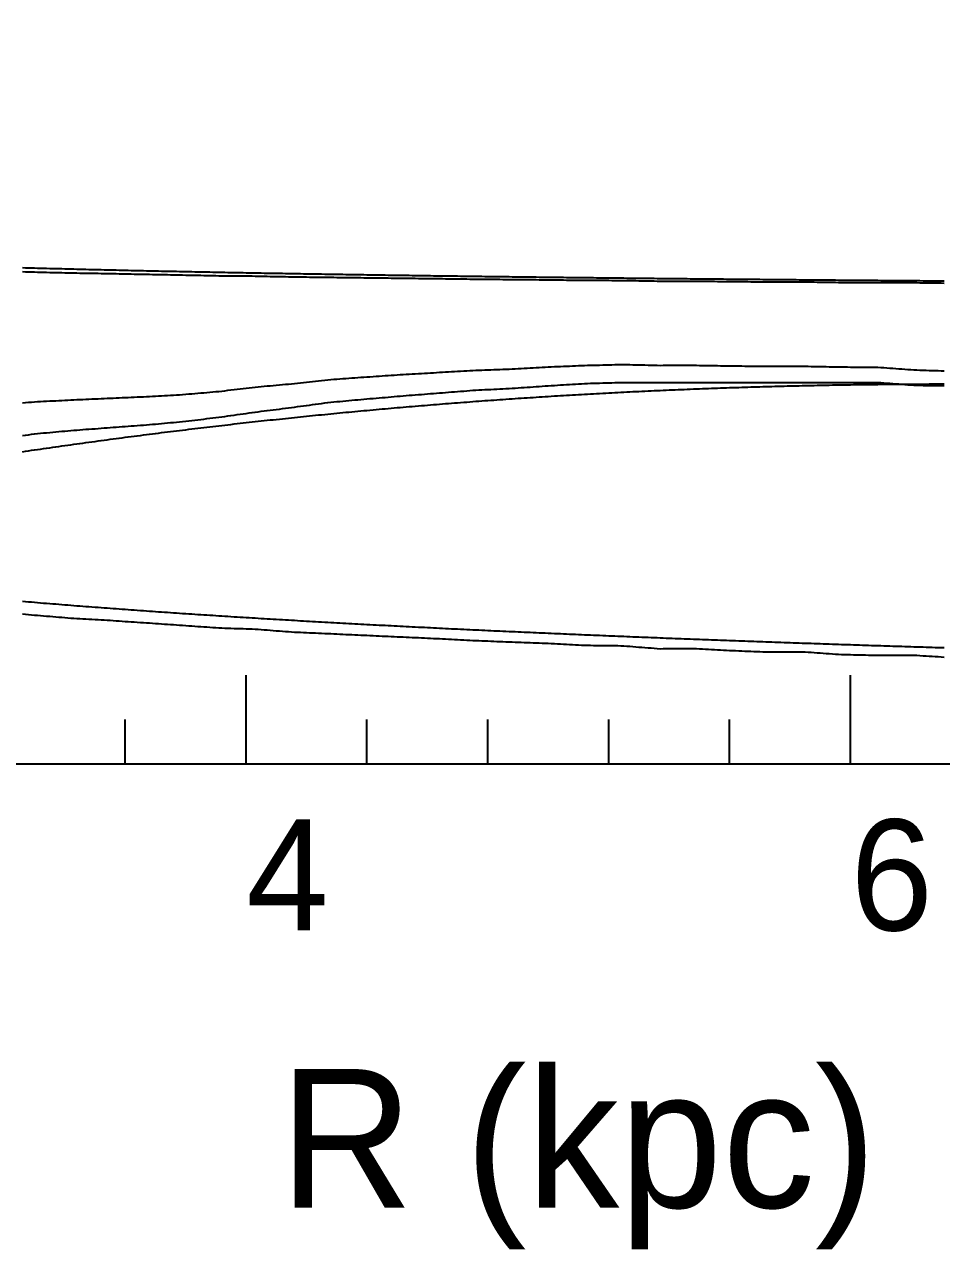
# Model space of a CAD drawing. Extents: x -35 to 180, y -35 to 144.
# Drawn here: x 71.2 to 137.4, y -35 to 53.3 of the extents above; entities that cross this region are included whole.
import ezdxf

# ---------------------------------------------------------------- set-up
doc = ezdxf.new("R2010")
doc.units = 0

msp = doc.modelspace()

# ---------------------------------------------------------------- linework, layer by layer
at = {"color": 0}
for p, q in [((87.198, 0), (87.198, 6.4)), ((130.798, 0), (130.798, 6.4)), ((78.479, 0), (78.479, 3.2)), ((95.918, 0), (95.918, 3.2)), ((104.638, 0), (104.638, 3.2)), ((113.358, 0), (113.358, 3.2)), ((122.078, 0), (122.078, 3.2))]:
    msp.add_line(p, q, dxfattribs=at)
msp.add_lwpolyline([(0, 0), (0, 118.141), (179.2, 118.141), (179.2, 0)], close=True, dxfattribs=at)
at = {"color": 3}
msp.add_lwpolyline([(71.067, 35.806), (71.285, 35.8), (71.503, 35.794), (71.721, 35.788), (71.939, 35.782), (72.157, 35.776), (72.375, 35.77), (72.593, 35.764), (72.811, 35.758), (73.029, 35.752), (73.247, 35.747), (73.465, 35.741), (73.683, 35.735), (73.901, 35.73), (74.119, 35.724), (74.337, 35.719), (74.555, 35.713), (74.773, 35.708), (74.991, 35.702), (75.209, 35.697), (75.427, 35.691), (75.645, 35.686), (75.863, 35.681), (76.081, 35.675), (76.299, 35.67), (76.517, 35.665), (76.735, 35.659), (76.953, 35.654), (77.171, 35.649), (77.389, 35.644), (77.607, 35.639), (77.825, 35.634), (78.043, 35.629), (78.261, 35.624), (78.479, 35.619), (78.697, 35.614), (78.915, 35.609), (79.133, 35.604), (79.351, 35.599), (79.569, 35.594), (79.787, 35.589), (80.005, 35.585), (80.223, 35.58), (80.441, 35.575), (80.659, 35.57), (80.877, 35.566), (81.095, 35.561), (81.313, 35.556), (81.531, 35.552), (81.749, 35.547), (81.967, 35.543), (82.185, 35.538), (82.403, 35.534), (82.621, 35.529), (82.839, 35.525), (83.057, 35.52), (83.275, 35.516), (83.493, 35.511), (83.711, 35.507), (83.929, 35.503), (84.147, 35.498), (84.364, 35.494), (84.582, 35.49), (84.8, 35.485), (85.018, 35.481), (85.236, 35.477), (85.454, 35.473), (85.672, 35.469), (85.89, 35.464), (86.108, 35.46), (86.326, 35.456), (86.544, 35.452), (86.762, 35.448), (86.98, 35.444), (87.198, 35.44), (87.416, 35.436), (87.634, 35.432), (87.852, 35.428), (88.07, 35.424), (88.288, 35.42), (88.506, 35.416), (88.724, 35.412), (88.942, 35.408), (89.16, 35.405), (89.378, 35.401), (89.596, 35.397), (89.814, 35.393), (90.032, 35.389), (90.25, 35.386), (90.468, 35.382), (90.686, 35.378), (90.904, 35.374), (91.122, 35.371), (91.34, 35.367), (91.558, 35.363), (91.776, 35.36), (91.994, 35.356), (92.212, 35.353), (92.43, 35.349), (92.648, 35.345), (92.866, 35.342), (93.084, 35.338), (93.302, 35.335), (93.52, 35.331), (93.738, 35.328), (93.956, 35.324), (94.174, 35.321), (94.392, 35.317), (94.61, 35.314), (94.828, 35.311), (95.046, 35.307), (95.264, 35.304), (95.482, 35.301), (95.7, 35.297), (95.918, 35.294), (96.136, 35.291), (96.354, 35.287), (96.572, 35.284), (96.79, 35.281), (97.008, 35.277), (97.226, 35.274), (97.444, 35.271), (97.662, 35.268), (97.88, 35.265), (98.098, 35.261), (98.316, 35.258), (98.534, 35.255), (98.752, 35.252), (98.97, 35.249), (99.188, 35.246), (99.406, 35.243), (99.624, 35.24), (99.842, 35.236), (100.06, 35.233), (100.278, 35.23), (100.496, 35.227), (100.714, 35.224), (100.932, 35.221), (101.15, 35.218), (101.368, 35.215), (101.586, 35.212), (101.804, 35.209), (102.022, 35.206), (102.24, 35.204), (102.458, 35.201), (102.676, 35.198), (102.894, 35.195), (103.112, 35.192), (103.33, 35.189), (103.548, 35.186), (103.766, 35.183), (103.984, 35.181), (104.202, 35.178), (104.42, 35.175), (104.638, 35.172), (104.856, 35.169), (105.074, 35.167), (105.292, 35.164), (105.51, 35.161), (105.728, 35.158), (105.946, 35.156), (106.164, 35.153), (106.382, 35.15), (106.6, 35.148), (106.818, 35.145), (107.036, 35.142), (107.254, 35.14), (107.472, 35.137), (107.69, 35.134), (107.908, 35.132), (108.126, 35.129), (108.344, 35.126), (108.562, 35.124), (108.78, 35.121), (108.998, 35.119), (109.216, 35.116), (109.434, 35.114), (109.652, 35.111), (109.87, 35.108), (110.088, 35.106), (110.306, 35.103), (110.524, 35.101), (110.742, 35.098), (110.96, 35.096), (111.178, 35.093), (111.396, 35.091), (111.614, 35.089), (111.832, 35.086), (112.05, 35.084), (112.268, 35.081), (112.486, 35.079), (112.704, 35.076), (112.922, 35.074), (113.14, 35.072), (113.358, 35.069), (113.576, 35.067), (113.794, 35.064), (114.012, 35.062), (114.23, 35.06), (114.448, 35.057), (114.666, 35.055), (114.884, 35.053), (115.102, 35.051), (115.32, 35.048), (115.538, 35.046), (115.756, 35.044), (115.974, 35.041), (116.192, 35.039), (116.41, 35.037), (116.628, 35.035), (116.846, 35.032), (117.064, 35.03), (117.282, 35.028), (117.5, 35.026), (117.718, 35.023), (117.936, 35.021), (118.154, 35.019), (118.372, 35.017), (118.59, 35.015), (118.808, 35.013), (119.026, 35.01), (119.244, 35.008), (119.462, 35.006), (119.68, 35.004), (119.898, 35.002), (120.116, 35), (120.334, 34.998), (120.552, 34.996), (120.77, 34.993), (120.988, 34.991), (121.206, 34.989), (121.424, 34.987), (121.642, 34.985), (121.86, 34.983), (122.078, 34.981), (122.296, 34.979), (122.514, 34.977), (122.732, 34.975), (122.95, 34.973), (123.168, 34.971), (123.386, 34.969), (123.604, 34.967), (123.822, 34.965), (124.04, 34.963), (124.258, 34.961), (124.476, 34.959), (124.694, 34.957), (124.912, 34.955), (125.13, 34.953), (125.348, 34.951), (125.566, 34.949), (125.784, 34.947), (126.002, 34.945), (126.22, 34.943), (126.438, 34.941), (126.656, 34.94), (126.874, 34.938), (127.092, 34.936), (127.31, 34.934), (127.528, 34.932), (127.746, 34.93), (127.964, 34.928), (128.182, 34.926), (128.4, 34.924), (128.618, 34.923), (128.836, 34.921), (129.054, 34.919), (129.272, 34.917), (129.49, 34.915), (129.708, 34.913), (129.926, 34.912), (130.144, 34.91), (130.362, 34.908), (130.58, 34.906), (130.798, 34.904), (131.016, 34.903), (131.234, 34.901), (131.452, 34.899), (131.67, 34.897), (131.888, 34.896), (132.106, 34.894), (132.324, 34.892), (132.542, 34.89), (132.76, 34.889), (132.978, 34.887), (133.196, 34.885), (133.414, 34.883), (133.632, 34.882), (133.85, 34.88), (134.068, 34.878), (134.286, 34.877), (134.504, 34.875), (134.722, 34.873), (134.94, 34.872), (135.158, 34.87), (135.376, 34.868), (135.594, 34.867), (135.812, 34.865), (136.03, 34.863), (136.248, 34.862), (136.466, 34.86), (136.684, 34.858), (136.902, 34.857), (137.12, 34.855), (137.338, 34.853), (137.556, 34.852)], dxfattribs=at)
at = {"color": 4}
msp.add_lwpolyline([(71.067, 35.515), (71.285, 35.509), (71.503, 35.504), (71.721, 35.498), (71.939, 35.492), (72.157, 35.487), (72.375, 35.481), (72.593, 35.476), (72.811, 35.47), (73.029, 35.465), (73.247, 35.459), (73.465, 35.454), (73.683, 35.449), (73.901, 35.443), (74.119, 35.438), (74.337, 35.433), (74.555, 35.427), (74.773, 35.422), (74.991, 35.419), (75.209, 35.415), (75.427, 35.411), (75.645, 35.408), (75.863, 35.404), (76.081, 35.4), (76.299, 35.396), (76.517, 35.393), (76.735, 35.389), (76.953, 35.385), (77.171, 35.382), (77.389, 35.378), (77.607, 35.374), (77.825, 35.369), (78.043, 35.365), (78.261, 35.361), (78.479, 35.357), (78.697, 35.353), (78.915, 35.348), (79.133, 35.344), (79.351, 35.34), (79.569, 35.336), (79.787, 35.332), (80.005, 35.328), (80.223, 35.323), (80.441, 35.319), (80.659, 35.314), (80.877, 35.31), (81.095, 35.306), (81.313, 35.301), (81.531, 35.297), (81.749, 35.292), (81.967, 35.288), (82.185, 35.284), (82.403, 35.279), (82.621, 35.275), (82.839, 35.271), (83.057, 35.266), (83.275, 35.262), (83.493, 35.258), (83.711, 35.253), (83.929, 35.249), (84.147, 35.245), (84.364, 35.241), (84.582, 35.236), (84.8, 35.232), (85.018, 35.228), (85.236, 35.223), (85.454, 35.221), (85.672, 35.219), (85.89, 35.217), (86.108, 35.215), (86.326, 35.213), (86.544, 35.211), (86.762, 35.209), (86.98, 35.207), (87.198, 35.205), (87.416, 35.203), (87.634, 35.201), (87.852, 35.199), (88.07, 35.195), (88.288, 35.19), (88.506, 35.186), (88.724, 35.181), (88.942, 35.176), (89.16, 35.172), (89.378, 35.167), (89.596, 35.162), (89.814, 35.157), (90.032, 35.153), (90.25, 35.148), (90.468, 35.144), (90.686, 35.14), (90.904, 35.138), (91.122, 35.135), (91.34, 35.132), (91.558, 35.13), (91.776, 35.127), (91.994, 35.124), (92.212, 35.122), (92.43, 35.119), (92.648, 35.116), (92.866, 35.114), (93.084, 35.111), (93.302, 35.108), (93.52, 35.106), (93.738, 35.103), (93.956, 35.1), (94.174, 35.098), (94.392, 35.095), (94.61, 35.092), (94.828, 35.09), (95.046, 35.087), (95.264, 35.085), (95.482, 35.082), (95.7, 35.079), (95.918, 35.077), (96.136, 35.074), (96.354, 35.071), (96.572, 35.069), (96.79, 35.066), (97.008, 35.064), (97.226, 35.061), (97.444, 35.058), (97.662, 35.056), (97.88, 35.053), (98.098, 35.051), (98.316, 35.048), (98.534, 35.045), (98.752, 35.043), (98.97, 35.04), (99.188, 35.038), (99.406, 35.035), (99.624, 35.032), (99.842, 35.03), (100.06, 35.027), (100.278, 35.025), (100.496, 35.022), (100.714, 35.02), (100.932, 35.017), (101.15, 35.015), (101.368, 35.011), (101.586, 35.008), (101.804, 35.005), (102.022, 35.002), (102.24, 34.999), (102.458, 34.996), (102.676, 34.993), (102.894, 34.99), (103.112, 34.987), (103.33, 34.984), (103.548, 34.981), (103.766, 34.978), (103.984, 34.976), (104.202, 34.974), (104.42, 34.972), (104.638, 34.97), (104.856, 34.968), (105.074, 34.966), (105.292, 34.964), (105.51, 34.962), (105.728, 34.96), (105.946, 34.958), (106.164, 34.956), (106.382, 34.954), (106.6, 34.952), (106.818, 34.95), (107.036, 34.948), (107.254, 34.946), (107.472, 34.944), (107.69, 34.942), (107.908, 34.94), (108.126, 34.938), (108.344, 34.936), (108.562, 34.934), (108.78, 34.932), (108.998, 34.93), (109.216, 34.927), (109.434, 34.924), (109.652, 34.921), (109.87, 34.918), (110.088, 34.915), (110.306, 34.912), (110.524, 34.909), (110.742, 34.906), (110.96, 34.904), (111.178, 34.901), (111.396, 34.898), (111.614, 34.895), (111.832, 34.894), (112.05, 34.893), (112.268, 34.892), (112.486, 34.892), (112.704, 34.891), (112.922, 34.89), (113.14, 34.89), (113.358, 34.889), (113.576, 34.888), (113.794, 34.888), (114.012, 34.887), (114.23, 34.886), (114.448, 34.884), (114.666, 34.879), (114.884, 34.875), (115.102, 34.871), (115.32, 34.867), (115.538, 34.863), (115.756, 34.859), (115.974, 34.854), (116.192, 34.85), (116.41, 34.846), (116.628, 34.842), (116.846, 34.838), (117.064, 34.834), (117.282, 34.836), (117.5, 34.836), (117.718, 34.836), (117.936, 34.836), (118.154, 34.836), (118.372, 34.836), (118.59, 34.836), (118.808, 34.836), (119.026, 34.836), (119.244, 34.836), (119.462, 34.836), (119.68, 34.836), (119.898, 34.832), (120.116, 34.829), (120.334, 34.827), (120.552, 34.824), (120.77, 34.821), (120.988, 34.818), (121.206, 34.815), (121.424, 34.813), (121.642, 34.81), (121.86, 34.807), (122.078, 34.804), (122.296, 34.802), (122.514, 34.8), (122.732, 34.798), (122.95, 34.796), (123.168, 34.794), (123.386, 34.792), (123.604, 34.79), (123.822, 34.789), (124.04, 34.787), (124.258, 34.785), (124.476, 34.783), (124.694, 34.781), (124.912, 34.779), (125.13, 34.779), (125.348, 34.779), (125.566, 34.779), (125.784, 34.779), (126.002, 34.779), (126.22, 34.779), (126.438, 34.779), (126.656, 34.779), (126.874, 34.779), (127.092, 34.779), (127.31, 34.779), (127.528, 34.779), (127.746, 34.776), (127.964, 34.772), (128.182, 34.769), (128.4, 34.765), (128.618, 34.762), (128.836, 34.758), (129.054, 34.755), (129.272, 34.751), (129.49, 34.748), (129.708, 34.744), (129.926, 34.741), (130.144, 34.737), (130.362, 34.736), (130.58, 34.735), (130.798, 34.734), (131.016, 34.733), (131.234, 34.732), (131.452, 34.731), (131.67, 34.73), (131.888, 34.729), (132.106, 34.728), (132.324, 34.727), (132.542, 34.726), (132.76, 34.725), (132.978, 34.724), (133.196, 34.724), (133.414, 34.724), (133.632, 34.724), (133.85, 34.724), (134.068, 34.724), (134.286, 34.724), (134.504, 34.724), (134.722, 34.724), (134.94, 34.724), (135.158, 34.724), (135.376, 34.724), (135.594, 34.722), (135.812, 34.719), (136.03, 34.716), (136.248, 34.713), (136.466, 34.71), (136.684, 34.707), (136.902, 34.704), (137.12, 34.701), (137.338, 34.698), (137.556, 34.695)], dxfattribs=at)
at = {"color": 1}
msp.add_lwpolyline([(71.067, 26.052), (71.285, 26.071), (71.503, 26.09), (71.721, 26.109), (71.939, 26.129), (72.157, 26.143), (72.375, 26.154), (72.593, 26.165), (72.811, 26.175), (73.029, 26.186), (73.247, 26.197), (73.465, 26.208), (73.683, 26.218), (73.901, 26.229), (74.119, 26.24), (74.337, 26.251), (74.555, 26.262), (74.773, 26.273), (74.991, 26.282), (75.209, 26.292), (75.427, 26.302), (75.645, 26.312), (75.863, 26.321), (76.081, 26.331), (76.299, 26.341), (76.517, 26.351), (76.735, 26.361), (76.953, 26.371), (77.171, 26.381), (77.389, 26.391), (77.607, 26.4), (77.825, 26.409), (78.043, 26.418), (78.261, 26.428), (78.479, 26.437), (78.697, 26.446), (78.915, 26.456), (79.133, 26.465), (79.351, 26.474), (79.569, 26.484), (79.787, 26.493), (80.005, 26.503), (80.223, 26.516), (80.441, 26.528), (80.659, 26.54), (80.877, 26.553), (81.095, 26.565), (81.313, 26.578), (81.531, 26.59), (81.749, 26.603), (81.967, 26.615), (82.185, 26.628), (82.403, 26.641), (82.621, 26.653), (82.839, 26.672), (83.057, 26.69), (83.275, 26.709), (83.493, 26.727), (83.711, 26.746), (83.929, 26.765), (84.147, 26.783), (84.364, 26.802), (84.582, 26.82), (84.8, 26.839), (85.018, 26.858), (85.236, 26.876), (85.454, 26.902), (85.672, 26.928), (85.89, 26.954), (86.108, 26.979), (86.326, 27.005), (86.544, 27.031), (86.762, 27.057), (86.98, 27.083), (87.198, 27.109), (87.416, 27.135), (87.634, 27.161), (87.852, 27.187), (88.07, 27.208), (88.288, 27.228), (88.506, 27.248), (88.724, 27.268), (88.942, 27.288), (89.16, 27.308), (89.378, 27.328), (89.596, 27.348), (89.814, 27.368), (90.032, 27.388), (90.25, 27.409), (90.468, 27.429), (90.686, 27.452), (90.904, 27.476), (91.122, 27.501), (91.34, 27.525), (91.558, 27.55), (91.776, 27.574), (91.994, 27.599), (92.212, 27.623), (92.43, 27.648), (92.648, 27.672), (92.866, 27.697), (93.084, 27.721), (93.302, 27.741), (93.52, 27.756), (93.738, 27.771), (93.956, 27.787), (94.174, 27.802), (94.392, 27.817), (94.61, 27.832), (94.828, 27.848), (95.046, 27.863), (95.264, 27.878), (95.482, 27.894), (95.7, 27.909), (95.918, 27.925), (96.136, 27.939), (96.354, 27.953), (96.572, 27.968), (96.79, 27.982), (97.008, 27.997), (97.226, 28.012), (97.444, 28.026), (97.662, 28.041), (97.88, 28.055), (98.098, 28.07), (98.316, 28.085), (98.534, 28.099), (98.752, 28.112), (98.97, 28.125), (99.188, 28.137), (99.406, 28.15), (99.624, 28.163), (99.842, 28.176), (100.06, 28.189), (100.278, 28.202), (100.496, 28.215), (100.714, 28.228), (100.932, 28.241), (101.15, 28.254), (101.368, 28.267), (101.586, 28.279), (101.804, 28.292), (102.022, 28.304), (102.24, 28.317), (102.458, 28.329), (102.676, 28.342), (102.894, 28.354), (103.112, 28.367), (103.33, 28.379), (103.548, 28.392), (103.766, 28.404), (103.984, 28.412), (104.202, 28.419), (104.42, 28.427), (104.638, 28.435), (104.856, 28.443), (105.074, 28.45), (105.292, 28.458), (105.51, 28.466), (105.728, 28.474), (105.946, 28.481), (106.164, 28.489), (106.382, 28.497), (106.6, 28.509), (106.818, 28.521), (107.036, 28.533), (107.254, 28.545), (107.472, 28.557), (107.69, 28.569), (107.908, 28.581), (108.126, 28.593), (108.344, 28.605), (108.562, 28.617), (108.78, 28.63), (108.998, 28.642), (109.216, 28.651), (109.434, 28.661), (109.652, 28.67), (109.87, 28.679), (110.088, 28.689), (110.306, 28.698), (110.524, 28.707), (110.742, 28.717), (110.96, 28.726), (111.178, 28.736), (111.396, 28.745), (111.614, 28.754), (111.832, 28.761), (112.05, 28.766), (112.268, 28.771), (112.486, 28.776), (112.704, 28.781), (112.922, 28.787), (113.14, 28.792), (113.358, 28.797), (113.576, 28.802), (113.794, 28.808), (114.012, 28.813), (114.23, 28.818), (114.448, 28.817), (114.666, 28.812), (114.884, 28.807), (115.102, 28.802), (115.32, 28.797), (115.538, 28.792), (115.756, 28.787), (115.974, 28.782), (116.192, 28.777), (116.41, 28.772), (116.628, 28.767), (116.846, 28.762), (117.064, 28.757), (117.282, 28.759), (117.5, 28.759), (117.718, 28.759), (117.936, 28.759), (118.154, 28.759), (118.372, 28.759), (118.59, 28.759), (118.808, 28.759), (119.026, 28.759), (119.244, 28.759), (119.462, 28.759), (119.68, 28.759), (119.898, 28.755), (120.116, 28.751), (120.334, 28.748), (120.552, 28.745), (120.77, 28.741), (120.988, 28.738), (121.206, 28.735), (121.424, 28.731), (121.642, 28.728), (121.86, 28.724), (122.078, 28.721), (122.296, 28.718), (122.514, 28.716), (122.732, 28.713), (122.95, 28.711), (123.168, 28.709), (123.386, 28.707), (123.604, 28.704), (123.822, 28.702), (124.04, 28.7), (124.258, 28.697), (124.476, 28.695), (124.694, 28.693), (124.912, 28.691), (125.13, 28.691), (125.348, 28.691), (125.566, 28.691), (125.784, 28.691), (126.002, 28.691), (126.22, 28.691), (126.438, 28.691), (126.656, 28.691), (126.874, 28.691), (127.092, 28.691), (127.31, 28.691), (127.528, 28.691), (127.746, 28.686), (127.964, 28.682), (128.182, 28.678), (128.4, 28.674), (128.618, 28.669), (128.836, 28.665), (129.054, 28.661), (129.272, 28.657), (129.49, 28.652), (129.708, 28.648), (129.926, 28.644), (130.144, 28.64), (130.362, 28.638), (130.58, 28.637), (130.798, 28.635), (131.016, 28.634), (131.234, 28.633), (131.452, 28.632), (131.67, 28.631), (131.888, 28.629), (132.106, 28.628), (132.324, 28.627), (132.542, 28.626), (132.76, 28.624), (132.978, 28.612), (133.196, 28.595), (133.414, 28.579), (133.632, 28.562), (133.85, 28.546), (134.068, 28.529), (134.286, 28.513), (134.504, 28.497), (134.722, 28.48), (134.94, 28.464), (135.158, 28.447), (135.376, 28.431), (135.594, 28.421), (135.812, 28.414), (136.03, 28.408), (136.248, 28.402), (136.466, 28.396), (136.684, 28.389), (136.902, 28.383), (137.12, 28.377), (137.338, 28.37), (137.556, 28.364)], dxfattribs=at)
at = {"color": 2}
for points in [[(71.067, 26.052), (71.285, 26.071), (71.503, 26.09), (71.721, 26.109), (71.939, 26.129), (72.157, 26.143), (72.375, 26.154), (72.593, 26.165), (72.811, 26.175), (73.029, 26.186), (73.247, 26.197), (73.465, 26.208), (73.683, 26.218), (73.901, 26.229), (74.119, 26.24), (74.337, 26.251), (74.555, 26.262), (74.773, 26.273), (74.991, 26.282), (75.209, 26.292), (75.427, 26.302), (75.645, 26.312), (75.863, 26.321), (76.081, 26.331), (76.299, 26.341), (76.517, 26.351), (76.735, 26.361), (76.953, 26.371), (77.171, 26.381), (77.389, 26.391), (77.607, 26.4), (77.825, 26.409), (78.043, 26.418), (78.261, 26.428), (78.479, 26.437), (78.697, 26.446), (78.915, 26.456), (79.133, 26.465), (79.351, 26.474), (79.569, 26.484), (79.787, 26.493), (80.005, 26.503), (80.223, 26.516), (80.441, 26.528), (80.659, 26.54), (80.877, 26.553), (81.095, 26.565), (81.313, 26.578), (81.531, 26.59), (81.749, 26.603), (81.967, 26.615), (82.185, 26.628), (82.403, 26.641), (82.621, 26.653), (82.839, 26.672), (83.057, 26.69), (83.275, 26.709), (83.493, 26.727), (83.711, 26.746), (83.929, 26.765), (84.147, 26.783), (84.364, 26.802), (84.582, 26.82), (84.8, 26.839), (85.018, 26.858), (85.236, 26.876), (85.454, 26.902), (85.672, 26.928), (85.89, 26.954), (86.108, 26.979), (86.326, 27.005), (86.544, 27.031), (86.762, 27.057), (86.98, 27.083), (87.198, 27.109), (87.416, 27.135), (87.634, 27.161), (87.852, 27.187), (88.07, 27.208), (88.288, 27.228), (88.506, 27.248), (88.724, 27.268), (88.942, 27.288), (89.16, 27.308), (89.378, 27.328), (89.596, 27.348), (89.814, 27.368), (90.032, 27.388), (90.25, 27.409), (90.468, 27.429), (90.686, 27.452), (90.904, 27.476), (91.122, 27.501), (91.34, 27.525), (91.558, 27.55), (91.776, 27.574), (91.994, 27.599), (92.212, 27.623), (92.43, 27.648), (92.648, 27.672), (92.866, 27.697), (93.084, 27.721), (93.302, 27.741), (93.52, 27.756), (93.738, 27.771), (93.956, 27.787), (94.174, 27.802), (94.392, 27.817), (94.61, 27.832), (94.828, 27.848), (95.046, 27.863), (95.264, 27.878), (95.482, 27.894), (95.7, 27.909), (95.918, 27.925), (96.136, 27.939), (96.354, 27.953), (96.572, 27.968), (96.79, 27.982), (97.008, 27.997), (97.226, 28.012), (97.444, 28.026), (97.662, 28.041), (97.88, 28.055), (98.098, 28.07), (98.316, 28.085), (98.534, 28.099), (98.752, 28.112), (98.97, 28.125), (99.188, 28.137), (99.406, 28.15), (99.624, 28.163), (99.842, 28.176), (100.06, 28.189), (100.278, 28.202), (100.496, 28.215), (100.714, 28.228), (100.932, 28.241), (101.15, 28.254), (101.368, 28.267), (101.586, 28.279), (101.804, 28.292), (102.022, 28.304), (102.24, 28.317), (102.458, 28.329), (102.676, 28.342), (102.894, 28.354), (103.112, 28.367), (103.33, 28.379), (103.548, 28.392), (103.766, 28.404), (103.984, 28.412), (104.202, 28.419), (104.42, 28.427), (104.638, 28.435), (104.856, 28.443), (105.074, 28.45), (105.292, 28.458), (105.51, 28.466), (105.728, 28.474), (105.946, 28.481), (106.164, 28.489), (106.382, 28.497), (106.6, 28.509), (106.818, 28.521), (107.036, 28.533), (107.254, 28.545), (107.472, 28.557), (107.69, 28.569), (107.908, 28.581), (108.126, 28.593), (108.344, 28.605), (108.562, 28.617), (108.78, 28.63), (108.998, 28.642), (109.216, 28.651), (109.434, 28.661), (109.652, 28.67), (109.87, 28.679), (110.088, 28.689), (110.306, 28.698), (110.524, 28.707), (110.742, 28.717), (110.96, 28.726), (111.178, 28.736), (111.396, 28.745), (111.614, 28.754), (111.832, 28.761), (112.05, 28.766), (112.268, 28.771), (112.486, 28.776), (112.704, 28.781), (112.922, 28.787), (113.14, 28.792), (113.358, 28.797), (113.576, 28.802), (113.794, 28.808), (114.012, 28.813), (114.23, 28.818), (114.448, 28.817), (114.666, 28.812), (114.884, 28.807), (115.102, 28.802), (115.32, 28.797), (115.538, 28.792), (115.756, 28.787), (115.974, 28.782), (116.192, 28.777), (116.41, 28.772), (116.628, 28.767), (116.846, 28.762), (117.064, 28.757), (117.282, 28.759), (117.5, 28.759), (117.718, 28.759), (117.936, 28.759), (118.154, 28.759), (118.372, 28.759), (118.59, 28.759), (118.808, 28.759), (119.026, 28.759), (119.244, 28.759), (119.462, 28.759), (119.68, 28.759), (119.898, 28.755), (120.116, 28.751), (120.334, 28.748), (120.552, 28.745), (120.77, 28.741), (120.988, 28.738), (121.206, 28.735), (121.424, 28.731), (121.642, 28.728), (121.86, 28.724), (122.078, 28.721), (122.296, 28.718), (122.514, 28.716), (122.732, 28.713), (122.95, 28.711), (123.168, 28.709), (123.386, 28.707), (123.604, 28.704), (123.822, 28.702), (124.04, 28.7), (124.258, 28.697), (124.476, 28.695), (124.694, 28.693), (124.912, 28.691), (125.13, 28.691), (125.348, 28.691), (125.566, 28.691), (125.784, 28.691), (126.002, 28.691), (126.22, 28.691), (126.438, 28.691), (126.656, 28.691), (126.874, 28.691), (127.092, 28.691), (127.31, 28.691), (127.528, 28.691), (127.746, 28.686), (127.964, 28.682), (128.182, 28.678), (128.4, 28.674), (128.618, 28.669), (128.836, 28.665), (129.054, 28.661), (129.272, 28.657), (129.49, 28.652), (129.708, 28.648), (129.926, 28.644), (130.144, 28.64), (130.362, 28.638), (130.58, 28.637), (130.798, 28.635), (131.016, 28.634), (131.234, 28.633), (131.452, 28.632), (131.67, 28.631), (131.888, 28.629), (132.106, 28.628), (132.324, 28.627), (132.542, 28.626), (132.76, 28.624), (132.978, 28.612), (133.196, 28.595), (133.414, 28.579), (133.632, 28.562), (133.85, 28.546), (134.068, 28.529), (134.286, 28.513), (134.504, 28.497), (134.722, 28.48), (134.94, 28.464), (135.158, 28.447), (135.376, 28.431), (135.594, 28.421), (135.812, 28.414), (136.03, 28.408), (136.248, 28.402), (136.466, 28.396), (136.684, 28.389), (136.902, 28.383), (137.12, 28.377), (137.338, 28.37), (137.556, 28.364)], [(71.067, 22.53), (71.285, 22.563), (71.503, 22.595), (71.721, 22.627), (71.939, 22.659), (72.157, 22.69), (72.375, 22.722), (72.593, 22.753), (72.811, 22.785), (73.029, 22.816), (73.247, 22.847), (73.465, 22.879), (73.683, 22.91), (73.901, 22.941), (74.119, 22.971), (74.337, 23.002), (74.555, 23.033), (74.773, 23.063), (74.991, 23.093), (75.209, 23.124), (75.427, 23.154), (75.645, 23.184), (75.863, 23.214), (76.081, 23.244), (76.299, 23.274), (76.517, 23.303), (76.735, 23.333), (76.953, 23.362), (77.171, 23.391), (77.389, 23.421), (77.607, 23.45), (77.825, 23.479), (78.043, 23.508), (78.261, 23.536), (78.479, 23.565), (78.697, 23.594), (78.915, 23.622), (79.133, 23.65), (79.351, 23.679), (79.569, 23.707), (79.787, 23.735), (80.005, 23.763), (80.223, 23.791), (80.441, 23.818), (80.659, 23.846), (80.877, 23.873), (81.095, 23.901), (81.313, 23.928), (81.531, 23.955), (81.749, 23.982), (81.967, 24.009), (82.185, 24.036), (82.403, 24.063), (82.621, 24.09), (82.839, 24.116), (83.057, 24.142), (83.275, 24.169), (83.493, 24.195), (83.711, 24.221), (83.929, 24.247), (84.147, 24.273), (84.364, 24.299), (84.582, 24.324), (84.8, 24.35), (85.018, 24.375), (85.236, 24.401), (85.454, 24.426), (85.672, 24.451), (85.89, 24.476), (86.108, 24.501), (86.326, 24.526), (86.544, 24.551), (86.762, 24.575), (86.98, 24.6), (87.198, 24.624), (87.416, 24.648), (87.634, 24.672), (87.852, 24.696), (88.07, 24.72), (88.288, 24.744), (88.506, 24.768), (88.724, 24.792), (88.942, 24.815), (89.16, 24.838), (89.378, 24.862), (89.596, 24.885), (89.814, 24.908), (90.032, 24.931), (90.25, 24.954), (90.468, 24.977), (90.686, 24.999), (90.904, 25.022), (91.122, 25.044), (91.34, 25.066), (91.558, 25.089), (91.776, 25.111), (91.994, 25.133), (92.212, 25.155), (92.43, 25.176), (92.648, 25.198), (92.866, 25.22), (93.084, 25.241), (93.302, 25.263), (93.52, 25.284), (93.738, 25.305), (93.956, 25.326), (94.174, 25.347), (94.392, 25.368), (94.61, 25.388), (94.828, 25.409), (95.046, 25.429), (95.264, 25.45), (95.482, 25.47), (95.7, 25.49), (95.918, 25.51), (96.136, 25.53), (96.354, 25.55), (96.572, 25.57), (96.79, 25.59), (97.008, 25.609), (97.226, 25.629), (97.444, 25.648), (97.662, 25.667), (97.88, 25.686), (98.098, 25.705), (98.316, 25.724), (98.534, 25.743), (98.752, 25.761), (98.97, 25.78), (99.188, 25.798), (99.406, 25.817), (99.624, 25.835), (99.842, 25.853), (100.06, 25.871), (100.278, 25.889), (100.496, 25.907), (100.714, 25.925), (100.932, 25.942), (101.15, 25.96), (101.368, 25.977), (101.586, 25.994), (101.804, 26.012), (102.022, 26.029), (102.24, 26.046), (102.458, 26.062), (102.676, 26.079), (102.894, 26.096), (103.112, 26.112), (103.33, 26.129), (103.548, 26.145), (103.766, 26.161), (103.984, 26.178), (104.202, 26.194), (104.42, 26.209), (104.638, 26.225), (104.856, 26.241), (105.074, 26.256), (105.292, 26.272), (105.51, 26.287), (105.728, 26.303), (105.946, 26.318), (106.164, 26.333), (106.382, 26.348), (106.6, 26.363), (106.818, 26.377), (107.036, 26.392), (107.254, 26.406), (107.472, 26.421), (107.69, 26.435), (107.908, 26.449), (108.126, 26.463), (108.344, 26.477), (108.562, 26.491), (108.78, 26.505), (108.998, 26.519), (109.216, 26.532), (109.434, 26.546), (109.652, 26.559), (109.87, 26.572), (110.088, 26.586), (110.306, 26.599), (110.524, 26.612), (110.742, 26.624), (110.96, 26.637), (111.178, 26.65), (111.396, 26.662), (111.614, 26.675), (111.832, 26.687), (112.05, 26.699), (112.268, 26.711), (112.486, 26.723), (112.704, 26.735), (112.922, 26.747), (113.14, 26.759), (113.358, 26.77), (113.576, 26.782), (113.794, 26.793), (114.012, 26.804), (114.23, 26.815), (114.448, 26.827), (114.666, 26.837), (114.884, 26.848), (115.102, 26.859), (115.32, 26.87), (115.538, 26.88), (115.756, 26.891), (115.974, 26.901), (116.192, 26.911), (116.41, 26.921), (116.628, 26.931), (116.846, 26.941), (117.064, 26.951), (117.282, 26.961), (117.5, 26.97), (117.718, 26.98), (117.936, 26.989), (118.154, 26.998), (118.372, 27.008), (118.59, 27.017), (118.808, 27.026), (119.026, 27.035), (119.244, 27.043), (119.462, 27.052), (119.68, 27.06), (119.898, 27.069), (120.116, 27.077), (120.334, 27.086), (120.552, 27.094), (120.77, 27.102), (120.988, 27.11), (121.206, 27.117), (121.424, 27.125), (121.642, 27.133), (121.86, 27.14), (122.078, 27.148), (122.296, 27.155), (122.514, 27.162), (122.732, 27.169), (122.95, 27.176), (123.168, 27.183), (123.386, 27.19), (123.604, 27.197), (123.822, 27.203), (124.04, 27.21), (124.258, 27.216), (124.476, 27.222), (124.694, 27.229), (124.912, 27.235), (125.13, 27.241), (125.348, 27.247), (125.566, 27.252), (125.784, 27.258), (126.002, 27.264), (126.22, 27.269), (126.438, 27.274), (126.656, 27.28), (126.874, 27.285), (127.092, 27.29), (127.31, 27.295), (127.528, 27.3), (127.746, 27.304), (127.964, 27.309), (128.182, 27.314), (128.4, 27.318), (128.618, 27.322), (128.836, 27.327), (129.054, 27.331), (129.272, 27.335), (129.49, 27.339), (129.708, 27.342), (129.926, 27.346), (130.144, 27.35), (130.362, 27.353), (130.58, 27.357), (130.798, 27.36), (131.016, 27.363), (131.234, 27.366), (131.452, 27.369), (131.67, 27.372), (131.888, 27.375), (132.106, 27.378), (132.324, 27.38), (132.542, 27.383), (132.76, 27.385), (132.978, 27.388), (133.196, 27.39), (133.414, 27.392), (133.632, 27.394), (133.85, 27.396), (134.068, 27.398), (134.286, 27.399), (134.504, 27.401), (134.722, 27.402), (134.94, 27.404), (135.158, 27.405), (135.376, 27.406), (135.594, 27.407), (135.812, 27.408), (136.03, 27.409), (136.248, 27.41), (136.466, 27.411), (136.684, 27.411), (136.902, 27.412), (137.12, 27.412), (137.338, 27.412), (137.556, 27.413)], [(71.067, 11.742), (71.285, 11.723), (71.503, 11.705), (71.721, 11.687), (71.939, 11.668), (72.157, 11.65), (72.375, 11.632), (72.593, 11.614), (72.811, 11.596), (73.029, 11.578), (73.247, 11.561), (73.465, 11.543), (73.683, 11.526), (73.901, 11.508), (74.119, 11.491), (74.337, 11.473), (74.555, 11.456), (74.773, 11.439), (74.991, 11.422), (75.209, 11.405), (75.427, 11.388), (75.645, 11.371), (75.863, 11.354), (76.081, 11.338), (76.299, 11.321), (76.517, 11.304), (76.735, 11.288), (76.953, 11.272), (77.171, 11.255), (77.389, 11.239), (77.607, 11.223), (77.825, 11.207), (78.043, 11.191), (78.261, 11.175), (78.479, 11.159), (78.697, 11.143), (78.915, 11.127), (79.133, 11.111), (79.351, 11.096), (79.569, 11.08), (79.787, 11.065), (80.005, 11.049), (80.223, 11.034), (80.441, 11.019), (80.659, 11.003), (80.877, 10.988), (81.095, 10.973), (81.313, 10.958), (81.531, 10.943), (81.749, 10.928), (81.967, 10.913), (82.185, 10.899), (82.403, 10.884), (82.621, 10.869), (82.839, 10.854), (83.057, 10.84), (83.275, 10.825), (83.493, 10.811), (83.711, 10.797), (83.929, 10.782), (84.147, 10.768), (84.364, 10.754), (84.582, 10.74), (84.8, 10.726), (85.018, 10.712), (85.236, 10.698), (85.454, 10.684), (85.672, 10.67), (85.89, 10.656), (86.108, 10.642), (86.326, 10.628), (86.544, 10.615), (86.762, 10.601), (86.98, 10.588), (87.198, 10.574), (87.416, 10.561), (87.634, 10.547), (87.852, 10.534), (88.07, 10.521), (88.288, 10.507), (88.506, 10.494), (88.724, 10.481), (88.942, 10.468), (89.16, 10.455), (89.378, 10.442), (89.596, 10.429), (89.814, 10.416), (90.032, 10.403), (90.25, 10.39), (90.468, 10.378), (90.686, 10.365), (90.904, 10.352), (91.122, 10.34), (91.34, 10.327), (91.558, 10.315), (91.776, 10.302), (91.994, 10.29), (92.212, 10.277), (92.43, 10.265), (92.648, 10.253), (92.866, 10.24), (93.084, 10.228), (93.302, 10.216), (93.52, 10.204), (93.738, 10.192), (93.956, 10.18), (94.174, 10.168), (94.392, 10.156), (94.61, 10.144), (94.828, 10.132), (95.046, 10.12), (95.264, 10.109), (95.482, 10.097), (95.7, 10.085), (95.918, 10.074), (96.136, 10.062), (96.354, 10.05), (96.572, 10.039), (96.79, 10.027), (97.008, 10.016), (97.226, 10.005), (97.444, 9.993), (97.662, 9.982), (97.88, 9.971), (98.098, 9.959), (98.316, 9.948), (98.534, 9.937), (98.752, 9.926), (98.97, 9.915), (99.188, 9.904), (99.406, 9.893), (99.624, 9.882), (99.842, 9.871), (100.06, 9.86), (100.278, 9.849), (100.496, 9.838), (100.714, 9.827), (100.932, 9.816), (101.15, 9.806), (101.368, 9.795), (101.586, 9.784), (101.804, 9.774), (102.022, 9.763), (102.24, 9.753), (102.458, 9.742), (102.676, 9.732), (102.894, 9.721), (103.112, 9.711), (103.33, 9.7), (103.548, 9.69), (103.766, 9.68), (103.984, 9.669), (104.202, 9.659), (104.42, 9.649), (104.638, 9.639), (104.856, 9.628), (105.074, 9.618), (105.292, 9.608), (105.51, 9.598), (105.728, 9.588), (105.946, 9.578), (106.164, 9.568), (106.382, 9.558), (106.6, 9.548), (106.818, 9.538), (107.036, 9.529), (107.254, 9.519), (107.472, 9.509), (107.69, 9.499), (107.908, 9.49), (108.126, 9.48), (108.344, 9.47), (108.562, 9.461), (108.78, 9.451), (108.998, 9.441), (109.216, 9.432), (109.434, 9.422), (109.652, 9.413), (109.87, 9.403), (110.088, 9.394), (110.306, 9.385), (110.524, 9.375), (110.742, 9.366), (110.96, 9.357), (111.178, 9.347), (111.396, 9.338), (111.614, 9.329), (111.832, 9.32), (112.05, 9.31), (112.268, 9.301), (112.486, 9.292), (112.704, 9.283), (112.922, 9.274), (113.14, 9.265), (113.358, 9.256), (113.576, 9.247), (113.794, 9.238), (114.012, 9.229), (114.23, 9.22), (114.448, 9.211), (114.666, 9.202), (114.884, 9.194), (115.102, 9.185), (115.32, 9.176), (115.538, 9.167), (115.756, 9.159), (115.974, 9.15), (116.192, 9.141), (116.41, 9.132), (116.628, 9.124), (116.846, 9.115), (117.064, 9.107), (117.282, 9.098), (117.5, 9.09), (117.718, 9.081), (117.936, 9.073), (118.154, 9.064), (118.372, 9.056), (118.59, 9.047), (118.808, 9.039), (119.026, 9.031), (119.244, 9.022), (119.462, 9.014), (119.68, 9.006), (119.898, 8.997), (120.116, 8.989), (120.334, 8.981), (120.552, 8.973), (120.77, 8.964), (120.988, 8.956), (121.206, 8.948), (121.424, 8.94), (121.642, 8.932), (121.86, 8.924), (122.078, 8.916), (122.296, 8.908), (122.514, 8.9), (122.732, 8.892), (122.95, 8.884), (123.168, 8.876), (123.386, 8.868), (123.604, 8.86), (123.822, 8.852), (124.04, 8.844), (124.258, 8.836), (124.476, 8.829), (124.694, 8.821), (124.912, 8.813), (125.13, 8.805), (125.348, 8.798), (125.566, 8.79), (125.784, 8.782), (126.002, 8.775), (126.22, 8.767), (126.438, 8.759), (126.656, 8.752), (126.874, 8.744), (127.092, 8.737), (127.31, 8.729), (127.528, 8.721), (127.746, 8.714), (127.964, 8.706), (128.182, 8.699), (128.4, 8.692), (128.618, 8.684), (128.836, 8.677), (129.054, 8.669), (129.272, 8.662), (129.49, 8.655), (129.708, 8.647), (129.926, 8.64), (130.144, 8.633), (130.362, 8.625), (130.58, 8.618), (130.798, 8.611), (131.016, 8.604), (131.234, 8.596), (131.452, 8.589), (131.67, 8.582), (131.888, 8.575), (132.106, 8.568), (132.324, 8.561), (132.542, 8.553), (132.76, 8.546), (132.978, 8.539), (133.196, 8.532), (133.414, 8.525), (133.632, 8.518), (133.85, 8.511), (134.068, 8.504), (134.286, 8.497), (134.504, 8.49), (134.722, 8.483), (134.94, 8.477), (135.158, 8.47), (135.376, 8.463), (135.594, 8.456), (135.812, 8.449), (136.03, 8.442), (136.248, 8.435), (136.466, 8.429), (136.684, 8.422), (136.902, 8.415), (137.12, 8.408), (137.338, 8.402), (137.556, 8.395)]]:
    msp.add_lwpolyline(points, dxfattribs=at)
at = {"color": 6}
msp.add_lwpolyline([(71.067, 23.697), (71.285, 23.727), (71.503, 23.756), (71.721, 23.786), (71.939, 23.816), (72.157, 23.84), (72.375, 23.86), (72.593, 23.88), (72.811, 23.899), (73.029, 23.919), (73.247, 23.939), (73.465, 23.959), (73.683, 23.979), (73.901, 23.998), (74.119, 24.018), (74.337, 24.038), (74.555, 24.058), (74.773, 24.078), (74.991, 24.092), (75.209, 24.108), (75.427, 24.125), (75.645, 24.141), (75.863, 24.157), (76.081, 24.173), (76.299, 24.189), (76.517, 24.206), (76.735, 24.222), (76.953, 24.238), (77.171, 24.254), (77.389, 24.27), (77.607, 24.287), (77.825, 24.303), (78.043, 24.319), (78.261, 24.335), (78.479, 24.351), (78.697, 24.368), (78.915, 24.384), (79.133, 24.4), (79.351, 24.416), (79.569, 24.432), (79.787, 24.449), (80.005, 24.465), (80.223, 24.485), (80.441, 24.505), (80.659, 24.525), (80.877, 24.545), (81.095, 24.564), (81.313, 24.584), (81.531, 24.604), (81.749, 24.624), (81.967, 24.644), (82.185, 24.663), (82.403, 24.683), (82.621, 24.703), (82.839, 24.73), (83.057, 24.756), (83.275, 24.782), (83.493, 24.808), (83.711, 24.834), (83.929, 24.86), (84.147, 24.886), (84.364, 24.912), (84.582, 24.938), (84.8, 24.964), (85.018, 24.99), (85.236, 25.017), (85.454, 25.047), (85.672, 25.078), (85.89, 25.108), (86.108, 25.139), (86.326, 25.169), (86.544, 25.2), (86.762, 25.23), (86.98, 25.261), (87.198, 25.292), (87.416, 25.322), (87.634, 25.353), (87.852, 25.383), (88.07, 25.412), (88.288, 25.44), (88.506, 25.468), (88.724, 25.496), (88.942, 25.523), (89.16, 25.551), (89.378, 25.579), (89.596, 25.607), (89.814, 25.635), (90.032, 25.663), (90.25, 25.691), (90.468, 25.719), (90.686, 25.748), (90.904, 25.778), (91.122, 25.807), (91.34, 25.837), (91.558, 25.867), (91.776, 25.896), (91.994, 25.926), (92.212, 25.956), (92.43, 25.985), (92.648, 26.015), (92.866, 26.045), (93.084, 26.075), (93.302, 26.099), (93.52, 26.118), (93.738, 26.138), (93.956, 26.158), (94.174, 26.178), (94.392, 26.198), (94.61, 26.217), (94.828, 26.237), (95.046, 26.257), (95.264, 26.277), (95.482, 26.297), (95.7, 26.316), (95.918, 26.336), (96.136, 26.355), (96.354, 26.373), (96.572, 26.392), (96.79, 26.411), (97.008, 26.43), (97.226, 26.449), (97.444, 26.468), (97.662, 26.487), (97.88, 26.506), (98.098, 26.525), (98.316, 26.544), (98.534, 26.562), (98.752, 26.579), (98.97, 26.596), (99.188, 26.613), (99.406, 26.63), (99.624, 26.647), (99.842, 26.664), (100.06, 26.682), (100.278, 26.699), (100.496, 26.716), (100.714, 26.733), (100.932, 26.75), (101.15, 26.767), (101.368, 26.784), (101.586, 26.801), (101.804, 26.818), (102.022, 26.835), (102.24, 26.853), (102.458, 26.87), (102.676, 26.887), (102.894, 26.904), (103.112, 26.921), (103.33, 26.938), (103.548, 26.955), (103.766, 26.972), (103.984, 26.982), (104.202, 26.993), (104.42, 27.004), (104.638, 27.015), (104.856, 27.026), (105.074, 27.036), (105.292, 27.047), (105.51, 27.058), (105.728, 27.069), (105.946, 27.08), (106.164, 27.09), (106.382, 27.101), (106.6, 27.116), (106.818, 27.132), (107.036, 27.147), (107.254, 27.162), (107.472, 27.178), (107.69, 27.193), (107.908, 27.208), (108.126, 27.223), (108.344, 27.239), (108.562, 27.254), (108.78, 27.269), (108.998, 27.285), (109.216, 27.298), (109.434, 27.312), (109.652, 27.325), (109.87, 27.339), (110.088, 27.352), (110.306, 27.366), (110.524, 27.379), (110.742, 27.393), (110.96, 27.406), (111.178, 27.42), (111.396, 27.433), (111.614, 27.447), (111.832, 27.455), (112.05, 27.462), (112.268, 27.468), (112.486, 27.474), (112.704, 27.48), (112.922, 27.487), (113.14, 27.493), (113.358, 27.499), (113.576, 27.506), (113.794, 27.512), (114.012, 27.518), (114.23, 27.525), (114.448, 27.527), (114.666, 27.527), (114.884, 27.527), (115.102, 27.527), (115.32, 27.527), (115.538, 27.527), (115.756, 27.527), (115.974, 27.527), (116.192, 27.527), (116.41, 27.527), (116.628, 27.527), (116.846, 27.527), (117.064, 27.527), (117.282, 27.527), (117.5, 27.527), (117.718, 27.527), (117.936, 27.527), (118.154, 27.527), (118.372, 27.527), (118.59, 27.527), (118.808, 27.527), (119.026, 27.527), (119.244, 27.527), (119.462, 27.527), (119.68, 27.527), (119.898, 27.527), (120.116, 27.527), (120.334, 27.527), (120.552, 27.527), (120.77, 27.527), (120.988, 27.527), (121.206, 27.527), (121.424, 27.527), (121.642, 27.527), (121.86, 27.527), (122.078, 27.527), (122.296, 27.527), (122.514, 27.527), (122.732, 27.527), (122.95, 27.527), (123.168, 27.527), (123.386, 27.527), (123.604, 27.527), (123.822, 27.527), (124.04, 27.527), (124.258, 27.527), (124.476, 27.527), (124.694, 27.527), (124.912, 27.527), (125.13, 27.527), (125.348, 27.527), (125.566, 27.527), (125.784, 27.527), (126.002, 27.527), (126.22, 27.527), (126.438, 27.527), (126.656, 27.527), (126.874, 27.527), (127.092, 27.527), (127.31, 27.527), (127.528, 27.527), (127.746, 27.527), (127.964, 27.527), (128.182, 27.527), (128.4, 27.527), (128.618, 27.527), (128.836, 27.527), (129.054, 27.527), (129.272, 27.527), (129.49, 27.527), (129.708, 27.527), (129.926, 27.527), (130.144, 27.527), (130.362, 27.527), (130.58, 27.527), (130.798, 27.527), (131.016, 27.527), (131.234, 27.527), (131.452, 27.527), (131.67, 27.527), (131.888, 27.527), (132.106, 27.527), (132.324, 27.527), (132.542, 27.527), (132.76, 27.527), (132.978, 27.514), (133.196, 27.497), (133.414, 27.48), (133.632, 27.463), (133.85, 27.446), (134.068, 27.429), (134.286, 27.412), (134.504, 27.394), (134.722, 27.377), (134.94, 27.36), (135.158, 27.343), (135.376, 27.326), (135.594, 27.318), (135.812, 27.315), (136.03, 27.313), (136.248, 27.31), (136.466, 27.307), (136.684, 27.305), (136.902, 27.302), (137.12, 27.299), (137.338, 27.296), (137.556, 27.294)], dxfattribs=at)
at = {"color": 5}
msp.add_lwpolyline([(71.067, 10.823), (71.285, 10.805), (71.503, 10.786), (71.721, 10.767), (71.939, 10.748), (72.157, 10.729), (72.375, 10.711), (72.593, 10.693), (72.811, 10.675), (73.029, 10.657), (73.247, 10.639), (73.465, 10.621), (73.683, 10.603), (73.901, 10.585), (74.119, 10.567), (74.337, 10.549), (74.555, 10.531), (74.773, 10.513), (74.991, 10.503), (75.209, 10.491), (75.427, 10.478), (75.645, 10.465), (75.863, 10.453), (76.081, 10.44), (76.299, 10.428), (76.517, 10.415), (76.735, 10.402), (76.953, 10.39), (77.171, 10.377), (77.389, 10.365), (77.607, 10.35), (77.825, 10.335), (78.043, 10.321), (78.261, 10.306), (78.479, 10.292), (78.697, 10.278), (78.915, 10.263), (79.133, 10.249), (79.351, 10.234), (79.569, 10.22), (79.787, 10.206), (80.005, 10.191), (80.223, 10.176), (80.441, 10.16), (80.659, 10.145), (80.877, 10.13), (81.095, 10.115), (81.313, 10.099), (81.531, 10.084), (81.749, 10.069), (81.967, 10.053), (82.185, 10.038), (82.403, 10.023), (82.621, 10.007), (82.839, 9.992), (83.057, 9.977), (83.275, 9.962), (83.493, 9.946), (83.711, 9.931), (83.929, 9.916), (84.147, 9.9), (84.364, 9.885), (84.582, 9.87), (84.8, 9.854), (85.018, 9.839), (85.236, 9.824), (85.454, 9.816), (85.672, 9.809), (85.89, 9.802), (86.108, 9.795), (86.326, 9.787), (86.544, 9.78), (86.762, 9.773), (86.98, 9.766), (87.198, 9.759), (87.416, 9.751), (87.634, 9.744), (87.852, 9.737), (88.07, 9.722), (88.288, 9.705), (88.506, 9.688), (88.724, 9.67), (88.942, 9.653), (89.16, 9.636), (89.378, 9.619), (89.596, 9.602), (89.814, 9.585), (90.032, 9.568), (90.25, 9.551), (90.468, 9.534), (90.686, 9.522), (90.904, 9.512), (91.122, 9.502), (91.34, 9.492), (91.558, 9.482), (91.776, 9.472), (91.994, 9.462), (92.212, 9.452), (92.43, 9.442), (92.648, 9.432), (92.866, 9.423), (93.084, 9.413), (93.302, 9.403), (93.52, 9.393), (93.738, 9.383), (93.956, 9.373), (94.174, 9.363), (94.392, 9.353), (94.61, 9.343), (94.828, 9.333), (95.046, 9.324), (95.264, 9.314), (95.482, 9.304), (95.7, 9.294), (95.918, 9.284), (96.136, 9.274), (96.354, 9.264), (96.572, 9.254), (96.79, 9.244), (97.008, 9.234), (97.226, 9.225), (97.444, 9.215), (97.662, 9.205), (97.88, 9.195), (98.098, 9.185), (98.316, 9.175), (98.534, 9.165), (98.752, 9.155), (98.97, 9.145), (99.188, 9.136), (99.406, 9.126), (99.624, 9.116), (99.842, 9.106), (100.06, 9.096), (100.278, 9.086), (100.496, 9.076), (100.714, 9.066), (100.932, 9.056), (101.15, 9.046), (101.368, 9.034), (101.586, 9.023), (101.804, 9.011), (102.022, 8.999), (102.24, 8.988), (102.458, 8.976), (102.676, 8.964), (102.894, 8.952), (103.112, 8.941), (103.33, 8.929), (103.548, 8.917), (103.766, 8.906), (103.984, 8.898), (104.202, 8.89), (104.42, 8.882), (104.638, 8.874), (104.856, 8.865), (105.074, 8.857), (105.292, 8.849), (105.51, 8.841), (105.728, 8.833), (105.946, 8.825), (106.164, 8.817), (106.382, 8.809), (106.6, 8.801), (106.818, 8.793), (107.036, 8.784), (107.254, 8.776), (107.472, 8.768), (107.69, 8.76), (107.908, 8.752), (108.126, 8.744), (108.344, 8.736), (108.562, 8.728), (108.78, 8.72), (108.998, 8.712), (109.216, 8.7), (109.434, 8.689), (109.652, 8.677), (109.87, 8.665), (110.088, 8.654), (110.306, 8.642), (110.524, 8.63), (110.742, 8.619), (110.96, 8.607), (111.178, 8.595), (111.396, 8.583), (111.614, 8.572), (111.832, 8.567), (112.05, 8.564), (112.268, 8.561), (112.486, 8.558), (112.704, 8.556), (112.922, 8.553), (113.14, 8.55), (113.358, 8.548), (113.576, 8.545), (113.794, 8.542), (114.012, 8.54), (114.23, 8.537), (114.448, 8.526), (114.666, 8.508), (114.884, 8.491), (115.102, 8.474), (115.32, 8.457), (115.538, 8.44), (115.756, 8.423), (115.974, 8.406), (116.192, 8.389), (116.41, 8.372), (116.628, 8.355), (116.846, 8.337), (117.064, 8.32), (117.282, 8.329), (117.5, 8.329), (117.718, 8.329), (117.936, 8.329), (118.154, 8.329), (118.372, 8.329), (118.59, 8.329), (118.808, 8.329), (119.026, 8.329), (119.244, 8.329), (119.462, 8.329), (119.68, 8.329), (119.898, 8.313), (120.116, 8.301), (120.334, 8.289), (120.552, 8.278), (120.77, 8.266), (120.988, 8.254), (121.206, 8.242), (121.424, 8.231), (121.642, 8.219), (121.86, 8.207), (122.078, 8.196), (122.296, 8.184), (122.514, 8.177), (122.732, 8.169), (122.95, 8.161), (123.168, 8.152), (123.386, 8.144), (123.604, 8.136), (123.822, 8.128), (124.04, 8.12), (124.258, 8.112), (124.476, 8.104), (124.694, 8.096), (124.912, 8.088), (125.13, 8.089), (125.348, 8.089), (125.566, 8.089), (125.784, 8.089), (126.002, 8.089), (126.22, 8.089), (126.438, 8.089), (126.656, 8.089), (126.874, 8.089), (127.092, 8.089), (127.31, 8.089), (127.528, 8.089), (127.746, 8.073), (127.964, 8.058), (128.182, 8.043), (128.4, 8.027), (128.618, 8.012), (128.836, 7.997), (129.054, 7.982), (129.272, 7.966), (129.49, 7.951), (129.708, 7.936), (129.926, 7.92), (130.144, 7.905), (130.362, 7.899), (130.58, 7.895), (130.798, 7.89), (131.016, 7.886), (131.234, 7.881), (131.452, 7.877), (131.67, 7.872), (131.888, 7.868), (132.106, 7.863), (132.324, 7.859), (132.542, 7.854), (132.76, 7.85), (132.978, 7.849), (133.196, 7.849), (133.414, 7.849), (133.632, 7.849), (133.85, 7.849), (134.068, 7.849), (134.286, 7.849), (134.504, 7.849), (134.722, 7.849), (134.94, 7.849), (135.158, 7.849), (135.376, 7.849), (135.594, 7.84), (135.812, 7.827), (136.03, 7.813), (136.248, 7.8), (136.466, 7.786), (136.684, 7.773), (136.902, 7.759), (137.12, 7.746), (137.338, 7.732), (137.556, 7.719)], dxfattribs=at)

# ---------------------------------------------------------------- texts
at = {"color": 0}
for s, height, p in [('4', 8, (87.198, -12)), ('6', 8, (130.798, -12)), ('R (kpc)', 10, (89.6, -32))]:
    msp.add_text(s, height=height, dxfattribs=at).set_placement(p)

doc.saveas('drawing.dxf')
